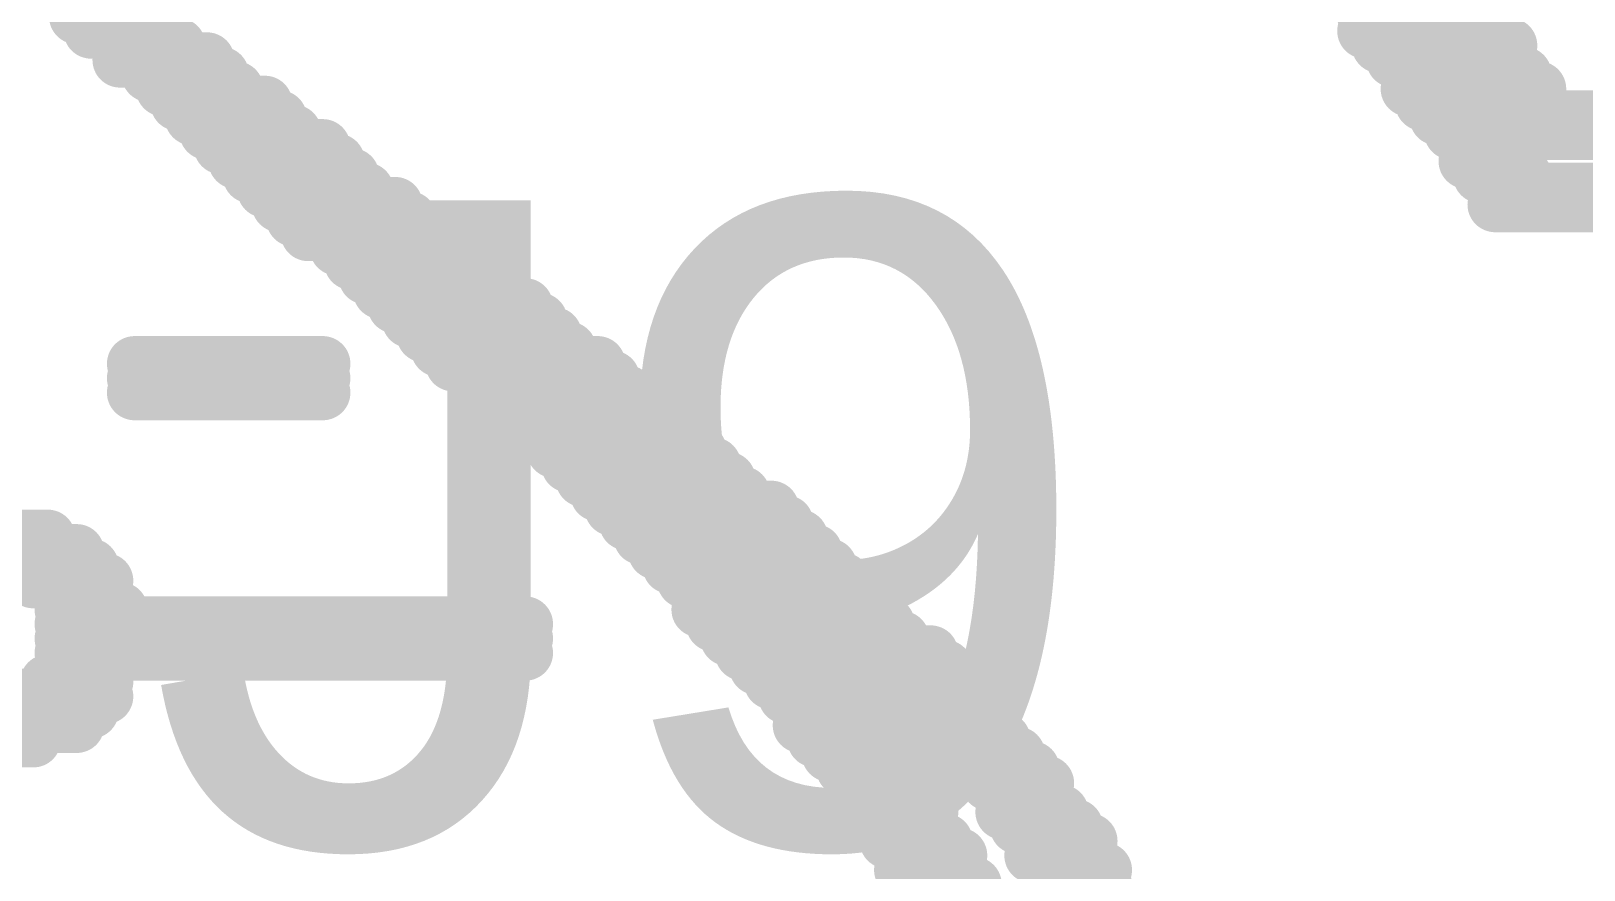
# Model space of a CAD drawing. Header units: inches. Extents: x -0.2 to 15.8, y 0 to 3.5.
# Drawn here: x 0.8012 to 0.8854, y 0.3092 to 0.3548 of the extents above; entities that cross this region are included whole.
import ezdxf

# ---------------------------------------------------------------- set-up
doc = ezdxf.new("R2010")
doc.units = ezdxf.units.IN
doc.header["$MEASUREMENT"] = 0
doc.layers.add('Bottom Overlay', color=54, linetype='Continuous')
doc.layers.add('Top Overlay', color=2, linetype='Continuous')
doc.styles.add('Arial', font='', dxfattribs={"height": 0.2})
doc.styles.get('Arial').set_extended_font_data('Arial')

msp = doc.modelspace()

# ---------------------------------------------------------------- linework, layer by layer
at = {"layer": 'Bottom Overlay'}
for points in [[(0.803692, 0.355551, 0.003, 0.003, 0), (0.807617, 0.355551, 0.003, 0.003, 0)], [(0.873561, 0.355551, 0.003, 0.003, 0), (0.875916, 0.355551, 0.003, 0.003, 0)], [(0.877486, 0.355551, 0.003, 0.003, 0), (0.879841, 0.355551, 0.003, 0.003, 0)], [(0.804477, 0.354766, 0.003, 0.003, 0), (0.808402, 0.354766, 0.003, 0.003, 0)], [(0.806047, 0.353981, 0.003, 0.003, 0), (0.809187, 0.353981, 0.003, 0.003, 0)], [(0.873561, 0.354766, 0.003, 0.003, 0), (0.875916, 0.354766, 0.003, 0.003, 0)], [(0.874346, 0.353981, 0.003, 0.003, 0), (0.876701, 0.353981, 0.003, 0.003, 0)], [(0.878271, 0.354766, 0.003, 0.003, 0), (0.880626, 0.354766, 0.003, 0.003, 0)], [(0.879056, 0.353981, 0.003, 0.003, 0), (0.881412, 0.353981, 0.003, 0.003, 0)], [(0.806047, 0.353196, 0.003, 0.003, 0), (0.810757, 0.353196, 0.003, 0.003, 0)], [(0.875131, 0.353196, 0.003, 0.003, 0), (0.877486, 0.353196, 0.003, 0.003, 0)], [(0.879056, 0.353196, 0.003, 0.003, 0), (0.881412, 0.353196, 0.003, 0.003, 0)], [(0.807617, 0.352411, 0.003, 0.003, 0), (0.811542, 0.352411, 0.003, 0.003, 0)], [(0.875916, 0.352411, 0.003, 0.003, 0), (0.878271, 0.352411, 0.003, 0.003, 0)], [(0.879841, 0.352411, 0.003, 0.003, 0), (0.882197, 0.352411, 0.003, 0.003, 0)], [(0.808402, 0.351626, 0.003, 0.003, 0), (0.812327, 0.351626, 0.003, 0.003, 0)], [(0.875916, 0.351626, 0.003, 0.003, 0), (0.878271, 0.351626, 0.003, 0.003, 0)], [(0.880626, 0.351626, 0.003, 0.003, 0), (0.882982, 0.351626, 0.003, 0.003, 0)], [(0.809187, 0.350841, 0.003, 0.003, 0), (0.813898, 0.350841, 0.003, 0.003, 0)], [(0.876701, 0.350841, 0.003, 0.003, 0), (0.879056, 0.350841, 0.003, 0.003, 0)], [(0.881412, 0.350841, 0.003, 0.003, 0), (0.882982, 0.350841, 0.003, 0.003, 0)], [(0.809972, 0.350056, 0.003, 0.003, 0), (0.814683, 0.350056, 0.003, 0.003, 0)], [(0.877486, 0.350056, 0.003, 0.003, 0), (0.879841, 0.350056, 0.003, 0.003, 0)], [(0.881412, 0.350056, 0.003, 0.003, 0), (0.896327, 0.350056, 0.003, 0.003, 0)], [(0.810757, 0.349271, 0.003, 0.003, 0), (0.815468, 0.349271, 0.003, 0.003, 0)], [(0.878271, 0.349271, 0.003, 0.003, 0), (0.879841, 0.349271, 0.003, 0.003, 0)], [(0.882197, 0.349271, 0.003, 0.003, 0), (0.894757, 0.349271, 0.003, 0.003, 0)], [(0.811542, 0.348486, 0.003, 0.003, 0), (0.817038, 0.348486, 0.003, 0.003, 0)], [(0.879056, 0.348486, 0.003, 0.003, 0), (0.880626, 0.348486, 0.003, 0.003, 0)], [(0.812327, 0.347701, 0.003, 0.003, 0), (0.817823, 0.347701, 0.003, 0.003, 0)], [(0.879056, 0.347701, 0.003, 0.003, 0), (0.881412, 0.347701, 0.003, 0.003, 0)], [(0.813113, 0.346916, 0.003, 0.003, 0), (0.818608, 0.346916, 0.003, 0.003, 0)], [(0.879841, 0.346916, 0.003, 0.003, 0), (0.882197, 0.346916, 0.003, 0.003, 0)], [(0.813898, 0.346131, 0.003, 0.003, 0), (0.819393, 0.346131, 0.003, 0.003, 0)], [(0.880626, 0.346131, 0.003, 0.003, 0), (0.893972, 0.346131, 0.003, 0.003, 0)], [(0.814683, 0.345346, 0.003, 0.003, 0), (0.820963, 0.345346, 0.003, 0.003, 0)], [(0.880626, 0.345346, 0.003, 0.003, 0), (0.894757, 0.345346, 0.003, 0.003, 0)], [(0.815468, 0.344561, 0.003, 0.003, 0), (0.821748, 0.344561, 0.003, 0.003, 0)], [(0.816253, 0.343776, 0.003, 0.003, 0), (0.822533, 0.343776, 0.003, 0.003, 0)], [(0.817823, 0.34299, 0.003, 0.003, 0), (0.824103, 0.34299, 0.003, 0.003, 0)], [(0.818608, 0.342205, 0.003, 0.003, 0), (0.824888, 0.342205, 0.003, 0.003, 0)], [(0.819393, 0.34142, 0.003, 0.003, 0), (0.825673, 0.34142, 0.003, 0.003, 0)], [(0.820178, 0.340635, 0.003, 0.003, 0), (0.826458, 0.340635, 0.003, 0.003, 0)], [(0.820963, 0.33985, 0.003, 0.003, 0), (0.828028, 0.33985, 0.003, 0.003, 0)], [(0.821748, 0.339065, 0.003, 0.003, 0), (0.828813, 0.339065, 0.003, 0.003, 0)], [(0.822533, 0.33828, 0.003, 0.003, 0), (0.829599, 0.33828, 0.003, 0.003, 0)], [(0.823318, 0.337495, 0.003, 0.003, 0), (0.828028, 0.337495, 0.003, 0.003, 0)], [(0.828813, 0.337495, 0.003, 0.003, 0), (0.830384, 0.337495, 0.003, 0.003, 0)], [(0.806832, 0.33671, 0.003, 0.003, 0), (0.817038, 0.33671, 0.003, 0.003, 0)], [(0.824103, 0.33671, 0.003, 0.003, 0), (0.828028, 0.33671, 0.003, 0.003, 0)], [(0.829599, 0.33671, 0.003, 0.003, 0), (0.831954, 0.33671, 0.003, 0.003, 0)], [(0.806832, 0.335925, 0.003, 0.003, 0), (0.817038, 0.335925, 0.003, 0.003, 0)], [(0.825673, 0.335925, 0.003, 0.003, 0), (0.828813, 0.335925, 0.003, 0.003, 0)], [(0.830384, 0.335925, 0.003, 0.003, 0), (0.832739, 0.335925, 0.003, 0.003, 0)], [(0.806832, 0.33514, 0.003, 0.003, 0), (0.817038, 0.33514, 0.003, 0.003, 0)], [(0.825673, 0.33514, 0.003, 0.003, 0), (0.829599, 0.33514, 0.003, 0.003, 0)], [(0.831168, 0.33514, 0.003, 0.003, 0), (0.833524, 0.33514, 0.003, 0.003, 0)], [(0.827243, 0.334355, 0.003, 0.003, 0), (0.830384, 0.334355, 0.003, 0.003, 0)], [(0.831954, 0.334355, 0.003, 0.003, 0), (0.834309, 0.334355, 0.003, 0.003, 0)], [(0.828028, 0.33357, 0.003, 0.003, 0), (0.831168, 0.33357, 0.003, 0.003, 0)], [(0.832739, 0.33357, 0.003, 0.003, 0), (0.835879, 0.33357, 0.003, 0.003, 0)], [(0.828813, 0.332785, 0.003, 0.003, 0), (0.831954, 0.332785, 0.003, 0.003, 0)], [(0.834309, 0.332785, 0.003, 0.003, 0), (0.836664, 0.332785, 0.003, 0.003, 0)], [(0.829599, 0.332, 0.003, 0.003, 0), (0.833524, 0.332, 0.003, 0.003, 0)], [(0.830384, 0.331215, 0.003, 0.003, 0), (0.833524, 0.331215, 0.003, 0.003, 0)], [(0.834309, 0.332, 0.003, 0.003, 0), (0.837449, 0.332, 0.003, 0.003, 0)], [(0.835879, 0.331215, 0.003, 0.003, 0), (0.838234, 0.331215, 0.003, 0.003, 0)], [(0.831168, 0.33043, 0.003, 0.003, 0), (0.835094, 0.33043, 0.003, 0.003, 0)], [(0.836664, 0.33043, 0.003, 0.003, 0), (0.839019, 0.33043, 0.003, 0.003, 0)], [(0.831954, 0.329645, 0.003, 0.003, 0), (0.835094, 0.329645, 0.003, 0.003, 0)], [(0.837449, 0.329645, 0.003, 0.003, 0), (0.839804, 0.329645, 0.003, 0.003, 0)], [(0.832739, 0.32886, 0.003, 0.003, 0), (0.835879, 0.32886, 0.003, 0.003, 0)], [(0.838234, 0.32886, 0.003, 0.003, 0), (0.841374, 0.32886, 0.003, 0.003, 0)], [(0.833524, 0.328075, 0.003, 0.003, 0), (0.836664, 0.328075, 0.003, 0.003, 0)], [(0.839019, 0.328075, 0.003, 0.003, 0), (0.842159, 0.328075, 0.003, 0.003, 0)], [(0.797412, 0.32729, 0.003, 0.003, 0), (0.802122, 0.32729, 0.003, 0.003, 0)], [(0.834309, 0.32729, 0.003, 0.003, 0), (0.837449, 0.32729, 0.003, 0.003, 0)], [(0.839804, 0.32729, 0.003, 0.003, 0), (0.842944, 0.32729, 0.003, 0.003, 0)], [(0.795841, 0.326505, 0.003, 0.003, 0), (0.803692, 0.326505, 0.003, 0.003, 0)], [(0.835094, 0.326505, 0.003, 0.003, 0), (0.838234, 0.326505, 0.003, 0.003, 0)], [(0.840589, 0.326505, 0.003, 0.003, 0), (0.843729, 0.326505, 0.003, 0.003, 0)], [(0.795056, 0.325719, 0.003, 0.003, 0), (0.804477, 0.325719, 0.003, 0.003, 0)], [(0.835879, 0.325719, 0.003, 0.003, 0), (0.839019, 0.325719, 0.003, 0.003, 0)], [(0.841374, 0.325719, 0.003, 0.003, 0), (0.844514, 0.325719, 0.003, 0.003, 0)], [(0.801337, 0.324935, 0.003, 0.003, 0), (0.805262, 0.324935, 0.003, 0.003, 0)], [(0.836664, 0.324935, 0.003, 0.003, 0), (0.839804, 0.324935, 0.003, 0.003, 0)], [(0.842159, 0.324935, 0.003, 0.003, 0), (0.845299, 0.324935, 0.003, 0.003, 0)], [(0.802907, 0.324149, 0.003, 0.003, 0), (0.805262, 0.324149, 0.003, 0.003, 0)], [(0.837449, 0.324149, 0.003, 0.003, 0), (0.840589, 0.324149, 0.003, 0.003, 0)], [(0.843729, 0.324149, 0.003, 0.003, 0), (0.846084, 0.324149, 0.003, 0.003, 0)], [(0.802907, 0.323364, 0.003, 0.003, 0), (0.806047, 0.323364, 0.003, 0.003, 0)], [(0.837449, 0.323364, 0.003, 0.003, 0), (0.841374, 0.323364, 0.003, 0.003, 0)], [(0.844514, 0.323364, 0.003, 0.003, 0), (0.84687, 0.323364, 0.003, 0.003, 0)], [(0.802907, 0.322579, 0.003, 0.003, 0), (0.828028, 0.322579, 0.003, 0.003, 0)], [(0.838234, 0.322579, 0.003, 0.003, 0), (0.842159, 0.322579, 0.003, 0.003, 0)], [(0.845299, 0.322579, 0.003, 0.003, 0), (0.847654, 0.322579, 0.003, 0.003, 0)], [(0.802907, 0.321794, 0.003, 0.003, 0), (0.828028, 0.321794, 0.003, 0.003, 0)], [(0.839019, 0.321794, 0.003, 0.003, 0), (0.842944, 0.321794, 0.003, 0.003, 0)], [(0.846084, 0.321794, 0.003, 0.003, 0), (0.84844, 0.321794, 0.003, 0.003, 0)], [(0.802907, 0.321009, 0.003, 0.003, 0), (0.828028, 0.321009, 0.003, 0.003, 0)], [(0.839804, 0.321009, 0.003, 0.003, 0), (0.843729, 0.321009, 0.003, 0.003, 0)], [(0.84687, 0.321009, 0.003, 0.003, 0), (0.85001, 0.321009, 0.003, 0.003, 0)], [(0.802122, 0.319439, 0.003, 0.003, 0), (0.805262, 0.319439, 0.003, 0.003, 0)], [(0.802907, 0.320224, 0.003, 0.003, 0), (0.805262, 0.320224, 0.003, 0.003, 0)], [(0.840589, 0.320224, 0.003, 0.003, 0), (0.843729, 0.320224, 0.003, 0.003, 0)], [(0.841374, 0.319439, 0.003, 0.003, 0), (0.844514, 0.319439, 0.003, 0.003, 0)], [(0.84687, 0.320224, 0.003, 0.003, 0), (0.850795, 0.320224, 0.003, 0.003, 0)], [(0.847654, 0.319439, 0.003, 0.003, 0), (0.85158, 0.319439, 0.003, 0.003, 0)], [(0.795056, 0.318654, 0.003, 0.003, 0), (0.805262, 0.318654, 0.003, 0.003, 0)], [(0.842159, 0.318654, 0.003, 0.003, 0), (0.845299, 0.318654, 0.003, 0.003, 0)], [(0.84844, 0.318654, 0.003, 0.003, 0), (0.85158, 0.318654, 0.003, 0.003, 0)], [(0.795841, 0.317869, 0.003, 0.003, 0), (0.804477, 0.317869, 0.003, 0.003, 0)], [(0.842944, 0.317869, 0.003, 0.003, 0), (0.846084, 0.317869, 0.003, 0.003, 0)], [(0.849225, 0.317869, 0.003, 0.003, 0), (0.852365, 0.317869, 0.003, 0.003, 0)], [(0.796627, 0.317084, 0.003, 0.003, 0), (0.803692, 0.317084, 0.003, 0.003, 0)], [(0.842944, 0.317084, 0.003, 0.003, 0), (0.84687, 0.317084, 0.003, 0.003, 0)], [(0.85001, 0.317084, 0.003, 0.003, 0), (0.85315, 0.317084, 0.003, 0.003, 0)], [(0.798197, 0.316299, 0.003, 0.003, 0), (0.801337, 0.316299, 0.003, 0.003, 0)], [(0.843729, 0.316299, 0.003, 0.003, 0), (0.84687, 0.316299, 0.003, 0.003, 0)], [(0.850795, 0.316299, 0.003, 0.003, 0), (0.853935, 0.316299, 0.003, 0.003, 0)], [(0.844514, 0.315514, 0.003, 0.003, 0), (0.847654, 0.315514, 0.003, 0.003, 0)], [(0.85158, 0.315514, 0.003, 0.003, 0), (0.85472, 0.315514, 0.003, 0.003, 0)], [(0.845299, 0.314729, 0.003, 0.003, 0), (0.84844, 0.314729, 0.003, 0.003, 0)], [(0.852365, 0.314729, 0.003, 0.003, 0), (0.855505, 0.314729, 0.003, 0.003, 0)], [(0.846084, 0.313944, 0.003, 0.003, 0), (0.84844, 0.313944, 0.003, 0.003, 0)], [(0.85315, 0.313944, 0.003, 0.003, 0), (0.85629, 0.313944, 0.003, 0.003, 0)], [(0.846084, 0.313159, 0.003, 0.003, 0), (0.849225, 0.313159, 0.003, 0.003, 0)], [(0.853935, 0.313159, 0.003, 0.003, 0), (0.85629, 0.313159, 0.003, 0.003, 0)], [(0.84687, 0.312374, 0.003, 0.003, 0), (0.85001, 0.312374, 0.003, 0.003, 0)], [(0.853935, 0.312374, 0.003, 0.003, 0), (0.857075, 0.312374, 0.003, 0.003, 0)], [(0.847654, 0.311589, 0.003, 0.003, 0), (0.85001, 0.311589, 0.003, 0.003, 0)], [(0.85472, 0.311589, 0.003, 0.003, 0), (0.85786, 0.311589, 0.003, 0.003, 0)], [(0.847654, 0.310804, 0.003, 0.003, 0), (0.850795, 0.310804, 0.003, 0.003, 0)], [(0.855505, 0.310804, 0.003, 0.003, 0), (0.858645, 0.310804, 0.003, 0.003, 0)], [(0.84844, 0.310019, 0.003, 0.003, 0), (0.85158, 0.310019, 0.003, 0.003, 0)], [(0.855505, 0.310019, 0.003, 0.003, 0), (0.858645, 0.310019, 0.003, 0.003, 0)], [(0.84844, 0.309234, 0.003, 0.003, 0), (0.85158, 0.309234, 0.003, 0.003, 0)], [(0.85629, 0.309234, 0.003, 0.003, 0), (0.85943, 0.309234, 0.003, 0.003, 0)], [(0.849225, 0.308449, 0.003, 0.003, 0), (0.852365, 0.308449, 0.003, 0.003, 0)], [(0.857075, 0.308449, 0.003, 0.003, 0), (0.85943, 0.308449, 0.003, 0.003, 0)]]:
    msp.add_lwpolyline(points, format="xyseb", dxfattribs=at)
for points in [[(0.802942, 0.355551, 0.0015, 0.0015, 1), (0.804442, 0.355551, 0.0015, 0.0015, 1)], [(0.806867, 0.355551, 0.0015, 0.0015, 1), (0.808367, 0.355551, 0.0015, 0.0015, 1)], [(0.872811, 0.355551, 0.0015, 0.0015, 1), (0.874311, 0.355551, 0.0015, 0.0015, 1)], [(0.875166, 0.355551, 0.0015, 0.0015, 1), (0.876666, 0.355551, 0.0015, 0.0015, 1)], [(0.876736, 0.355551, 0.0015, 0.0015, 1), (0.878236, 0.355551, 0.0015, 0.0015, 1)], [(0.879091, 0.355551, 0.0015, 0.0015, 1), (0.880591, 0.355551, 0.0015, 0.0015, 1)], [(0.803727, 0.354766, 0.0015, 0.0015, 1), (0.805227, 0.354766, 0.0015, 0.0015, 1)], [(0.805297, 0.353981, 0.0015, 0.0015, 1), (0.806797, 0.353981, 0.0015, 0.0015, 1)], [(0.807652, 0.354766, 0.0015, 0.0015, 1), (0.809152, 0.354766, 0.0015, 0.0015, 1)], [(0.808437, 0.353981, 0.0015, 0.0015, 1), (0.809937, 0.353981, 0.0015, 0.0015, 1)], [(0.872811, 0.354766, 0.0015, 0.0015, 1), (0.874311, 0.354766, 0.0015, 0.0015, 1)], [(0.873596, 0.353981, 0.0015, 0.0015, 1), (0.875096, 0.353981, 0.0015, 0.0015, 1)], [(0.875166, 0.354766, 0.0015, 0.0015, 1), (0.876666, 0.354766, 0.0015, 0.0015, 1)], [(0.875951, 0.353981, 0.0015, 0.0015, 1), (0.877451, 0.353981, 0.0015, 0.0015, 1)], [(0.877521, 0.354766, 0.0015, 0.0015, 1), (0.879021, 0.354766, 0.0015, 0.0015, 1)], [(0.878306, 0.353981, 0.0015, 0.0015, 1), (0.879806, 0.353981, 0.0015, 0.0015, 1)], [(0.879876, 0.354766, 0.0015, 0.0015, 1), (0.881377, 0.354766, 0.0015, 0.0015, 1)], [(0.880661, 0.353981, 0.0015, 0.0015, 1), (0.882162, 0.353981, 0.0015, 0.0015, 1)], [(0.805297, 0.353196, 0.0015, 0.0015, 1), (0.806797, 0.353196, 0.0015, 0.0015, 1)], [(0.810007, 0.353196, 0.0015, 0.0015, 1), (0.811507, 0.353196, 0.0015, 0.0015, 1)], [(0.874381, 0.353196, 0.0015, 0.0015, 1), (0.875881, 0.353196, 0.0015, 0.0015, 1)], [(0.876736, 0.353196, 0.0015, 0.0015, 1), (0.878236, 0.353196, 0.0015, 0.0015, 1)], [(0.878306, 0.353196, 0.0015, 0.0015, 1), (0.879806, 0.353196, 0.0015, 0.0015, 1)], [(0.880661, 0.353196, 0.0015, 0.0015, 1), (0.882162, 0.353196, 0.0015, 0.0015, 1)], [(0.806867, 0.352411, 0.0015, 0.0015, 1), (0.808367, 0.352411, 0.0015, 0.0015, 1)], [(0.810792, 0.352411, 0.0015, 0.0015, 1), (0.812292, 0.352411, 0.0015, 0.0015, 1)], [(0.875166, 0.352411, 0.0015, 0.0015, 1), (0.876666, 0.352411, 0.0015, 0.0015, 1)], [(0.877521, 0.352411, 0.0015, 0.0015, 1), (0.879021, 0.352411, 0.0015, 0.0015, 1)], [(0.879091, 0.352411, 0.0015, 0.0015, 1), (0.880591, 0.352411, 0.0015, 0.0015, 1)], [(0.881447, 0.352411, 0.0015, 0.0015, 1), (0.882946, 0.352411, 0.0015, 0.0015, 1)], [(0.807652, 0.351626, 0.0015, 0.0015, 1), (0.809152, 0.351626, 0.0015, 0.0015, 1)], [(0.811577, 0.351626, 0.0015, 0.0015, 1), (0.813078, 0.351626, 0.0015, 0.0015, 1)], [(0.875166, 0.351626, 0.0015, 0.0015, 1), (0.876666, 0.351626, 0.0015, 0.0015, 1)], [(0.877521, 0.351626, 0.0015, 0.0015, 1), (0.879021, 0.351626, 0.0015, 0.0015, 1)], [(0.879876, 0.351626, 0.0015, 0.0015, 1), (0.881377, 0.351626, 0.0015, 0.0015, 1)], [(0.882232, 0.351626, 0.0015, 0.0015, 1), (0.883732, 0.351626, 0.0015, 0.0015, 1)], [(0.808437, 0.350841, 0.0015, 0.0015, 1), (0.809937, 0.350841, 0.0015, 0.0015, 1)], [(0.813148, 0.350841, 0.0015, 0.0015, 1), (0.814647, 0.350841, 0.0015, 0.0015, 1)], [(0.875951, 0.350841, 0.0015, 0.0015, 1), (0.877451, 0.350841, 0.0015, 0.0015, 1)], [(0.878306, 0.350841, 0.0015, 0.0015, 1), (0.879806, 0.350841, 0.0015, 0.0015, 1)], [(0.880661, 0.350841, 0.0015, 0.0015, 1), (0.882162, 0.350841, 0.0015, 0.0015, 1)], [(0.882232, 0.350841, 0.0015, 0.0015, 1), (0.883732, 0.350841, 0.0015, 0.0015, 1)], [(0.809222, 0.350056, 0.0015, 0.0015, 1), (0.810722, 0.350056, 0.0015, 0.0015, 1)], [(0.813933, 0.350056, 0.0015, 0.0015, 1), (0.815433, 0.350056, 0.0015, 0.0015, 1)], [(0.876736, 0.350056, 0.0015, 0.0015, 1), (0.878236, 0.350056, 0.0015, 0.0015, 1)], [(0.879091, 0.350056, 0.0015, 0.0015, 1), (0.880591, 0.350056, 0.0015, 0.0015, 1)], [(0.880661, 0.350056, 0.0015, 0.0015, 1), (0.882162, 0.350056, 0.0015, 0.0015, 1)], [(0.810007, 0.349271, 0.0015, 0.0015, 1), (0.811507, 0.349271, 0.0015, 0.0015, 1)], [(0.814718, 0.349271, 0.0015, 0.0015, 1), (0.816218, 0.349271, 0.0015, 0.0015, 1)], [(0.877521, 0.349271, 0.0015, 0.0015, 1), (0.879021, 0.349271, 0.0015, 0.0015, 1)], [(0.879091, 0.349271, 0.0015, 0.0015, 1), (0.880591, 0.349271, 0.0015, 0.0015, 1)], [(0.881447, 0.349271, 0.0015, 0.0015, 1), (0.882946, 0.349271, 0.0015, 0.0015, 1)], [(0.810792, 0.348486, 0.0015, 0.0015, 1), (0.812292, 0.348486, 0.0015, 0.0015, 1)], [(0.816288, 0.348486, 0.0015, 0.0015, 1), (0.817788, 0.348486, 0.0015, 0.0015, 1)], [(0.878306, 0.348486, 0.0015, 0.0015, 1), (0.879806, 0.348486, 0.0015, 0.0015, 1)], [(0.879876, 0.348486, 0.0015, 0.0015, 1), (0.881377, 0.348486, 0.0015, 0.0015, 1)], [(0.811577, 0.347701, 0.0015, 0.0015, 1), (0.813078, 0.347701, 0.0015, 0.0015, 1)], [(0.817073, 0.347701, 0.0015, 0.0015, 1), (0.818573, 0.347701, 0.0015, 0.0015, 1)], [(0.878306, 0.347701, 0.0015, 0.0015, 1), (0.879806, 0.347701, 0.0015, 0.0015, 1)], [(0.880661, 0.347701, 0.0015, 0.0015, 1), (0.882162, 0.347701, 0.0015, 0.0015, 1)], [(0.812362, 0.346916, 0.0015, 0.0015, 1), (0.813863, 0.346916, 0.0015, 0.0015, 1)], [(0.817858, 0.346916, 0.0015, 0.0015, 1), (0.819358, 0.346916, 0.0015, 0.0015, 1)], [(0.879091, 0.346916, 0.0015, 0.0015, 1), (0.880591, 0.346916, 0.0015, 0.0015, 1)], [(0.881447, 0.346916, 0.0015, 0.0015, 1), (0.882946, 0.346916, 0.0015, 0.0015, 1)], [(0.813148, 0.346131, 0.0015, 0.0015, 1), (0.814647, 0.346131, 0.0015, 0.0015, 1)], [(0.818643, 0.346131, 0.0015, 0.0015, 1), (0.820143, 0.346131, 0.0015, 0.0015, 1)], [(0.879876, 0.346131, 0.0015, 0.0015, 1), (0.881377, 0.346131, 0.0015, 0.0015, 1)], [(0.813933, 0.345346, 0.0015, 0.0015, 1), (0.815433, 0.345346, 0.0015, 0.0015, 1)], [(0.820213, 0.345346, 0.0015, 0.0015, 1), (0.821713, 0.345346, 0.0015, 0.0015, 1)], [(0.879876, 0.345346, 0.0015, 0.0015, 1), (0.881377, 0.345346, 0.0015, 0.0015, 1)], [(0.814718, 0.344561, 0.0015, 0.0015, 1), (0.816218, 0.344561, 0.0015, 0.0015, 1)], [(0.820998, 0.344561, 0.0015, 0.0015, 1), (0.822498, 0.344561, 0.0015, 0.0015, 1)], [(0.815503, 0.343776, 0.0015, 0.0015, 1), (0.817003, 0.343776, 0.0015, 0.0015, 1)], [(0.817073, 0.34299, 0.0015, 0.0015, 1), (0.818573, 0.34299, 0.0015, 0.0015, 1)], [(0.821783, 0.343776, 0.0015, 0.0015, 1), (0.823283, 0.343776, 0.0015, 0.0015, 1)], [(0.823353, 0.34299, 0.0015, 0.0015, 1), (0.824853, 0.34299, 0.0015, 0.0015, 1)], [(0.817858, 0.342205, 0.0015, 0.0015, 1), (0.819358, 0.342205, 0.0015, 0.0015, 1)], [(0.824138, 0.342205, 0.0015, 0.0015, 1), (0.825638, 0.342205, 0.0015, 0.0015, 1)], [(0.818643, 0.34142, 0.0015, 0.0015, 1), (0.820143, 0.34142, 0.0015, 0.0015, 1)], [(0.824923, 0.34142, 0.0015, 0.0015, 1), (0.826423, 0.34142, 0.0015, 0.0015, 1)], [(0.819428, 0.340635, 0.0015, 0.0015, 1), (0.820928, 0.340635, 0.0015, 0.0015, 1)], [(0.825708, 0.340635, 0.0015, 0.0015, 1), (0.827208, 0.340635, 0.0015, 0.0015, 1)], [(0.820213, 0.33985, 0.0015, 0.0015, 1), (0.821713, 0.33985, 0.0015, 0.0015, 1)], [(0.827278, 0.33985, 0.0015, 0.0015, 1), (0.828778, 0.33985, 0.0015, 0.0015, 1)], [(0.820998, 0.339065, 0.0015, 0.0015, 1), (0.822498, 0.339065, 0.0015, 0.0015, 1)], [(0.828063, 0.339065, 0.0015, 0.0015, 1), (0.829563, 0.339065, 0.0015, 0.0015, 1)], [(0.821783, 0.33828, 0.0015, 0.0015, 1), (0.823283, 0.33828, 0.0015, 0.0015, 1)], [(0.828848, 0.33828, 0.0015, 0.0015, 1), (0.830349, 0.33828, 0.0015, 0.0015, 1)], [(0.822568, 0.337495, 0.0015, 0.0015, 1), (0.824068, 0.337495, 0.0015, 0.0015, 1)], [(0.827278, 0.337495, 0.0015, 0.0015, 1), (0.828778, 0.337495, 0.0015, 0.0015, 1)], [(0.828063, 0.337495, 0.0015, 0.0015, 1), (0.829563, 0.337495, 0.0015, 0.0015, 1)], [(0.829634, 0.337495, 0.0015, 0.0015, 1), (0.831133, 0.337495, 0.0015, 0.0015, 1)], [(0.806082, 0.33671, 0.0015, 0.0015, 1), (0.807582, 0.33671, 0.0015, 0.0015, 1)], [(0.816288, 0.33671, 0.0015, 0.0015, 1), (0.817788, 0.33671, 0.0015, 0.0015, 1)], [(0.823353, 0.33671, 0.0015, 0.0015, 1), (0.824853, 0.33671, 0.0015, 0.0015, 1)], [(0.827278, 0.33671, 0.0015, 0.0015, 1), (0.828778, 0.33671, 0.0015, 0.0015, 1)], [(0.828848, 0.33671, 0.0015, 0.0015, 1), (0.830349, 0.33671, 0.0015, 0.0015, 1)], [(0.831204, 0.33671, 0.0015, 0.0015, 1), (0.832704, 0.33671, 0.0015, 0.0015, 1)], [(0.806082, 0.335925, 0.0015, 0.0015, 1), (0.807582, 0.335925, 0.0015, 0.0015, 1)], [(0.816288, 0.335925, 0.0015, 0.0015, 1), (0.817788, 0.335925, 0.0015, 0.0015, 1)], [(0.824923, 0.335925, 0.0015, 0.0015, 1), (0.826423, 0.335925, 0.0015, 0.0015, 1)], [(0.828063, 0.335925, 0.0015, 0.0015, 1), (0.829563, 0.335925, 0.0015, 0.0015, 1)], [(0.829634, 0.335925, 0.0015, 0.0015, 1), (0.831133, 0.335925, 0.0015, 0.0015, 1)], [(0.831989, 0.335925, 0.0015, 0.0015, 1), (0.833489, 0.335925, 0.0015, 0.0015, 1)], [(0.806082, 0.33514, 0.0015, 0.0015, 1), (0.807582, 0.33514, 0.0015, 0.0015, 1)], [(0.816288, 0.33514, 0.0015, 0.0015, 1), (0.817788, 0.33514, 0.0015, 0.0015, 1)], [(0.824923, 0.33514, 0.0015, 0.0015, 1), (0.826423, 0.33514, 0.0015, 0.0015, 1)], [(0.828848, 0.33514, 0.0015, 0.0015, 1), (0.830349, 0.33514, 0.0015, 0.0015, 1)], [(0.830418, 0.33514, 0.0015, 0.0015, 1), (0.831919, 0.33514, 0.0015, 0.0015, 1)], [(0.832774, 0.33514, 0.0015, 0.0015, 1), (0.834274, 0.33514, 0.0015, 0.0015, 1)], [(0.826493, 0.334355, 0.0015, 0.0015, 1), (0.827993, 0.334355, 0.0015, 0.0015, 1)], [(0.829634, 0.334355, 0.0015, 0.0015, 1), (0.831133, 0.334355, 0.0015, 0.0015, 1)], [(0.831204, 0.334355, 0.0015, 0.0015, 1), (0.832704, 0.334355, 0.0015, 0.0015, 1)], [(0.833559, 0.334355, 0.0015, 0.0015, 1), (0.835059, 0.334355, 0.0015, 0.0015, 1)], [(0.827278, 0.33357, 0.0015, 0.0015, 1), (0.828778, 0.33357, 0.0015, 0.0015, 1)], [(0.830418, 0.33357, 0.0015, 0.0015, 1), (0.831919, 0.33357, 0.0015, 0.0015, 1)], [(0.831989, 0.33357, 0.0015, 0.0015, 1), (0.833489, 0.33357, 0.0015, 0.0015, 1)], [(0.835129, 0.33357, 0.0015, 0.0015, 1), (0.836629, 0.33357, 0.0015, 0.0015, 1)], [(0.828063, 0.332785, 0.0015, 0.0015, 1), (0.829563, 0.332785, 0.0015, 0.0015, 1)], [(0.831204, 0.332785, 0.0015, 0.0015, 1), (0.832704, 0.332785, 0.0015, 0.0015, 1)], [(0.833559, 0.332785, 0.0015, 0.0015, 1), (0.835059, 0.332785, 0.0015, 0.0015, 1)], [(0.835914, 0.332785, 0.0015, 0.0015, 1), (0.837414, 0.332785, 0.0015, 0.0015, 1)], [(0.828848, 0.332, 0.0015, 0.0015, 1), (0.830349, 0.332, 0.0015, 0.0015, 1)], [(0.829634, 0.331215, 0.0015, 0.0015, 1), (0.831133, 0.331215, 0.0015, 0.0015, 1)], [(0.832774, 0.332, 0.0015, 0.0015, 1), (0.834274, 0.332, 0.0015, 0.0015, 1)], [(0.832774, 0.331215, 0.0015, 0.0015, 1), (0.834274, 0.331215, 0.0015, 0.0015, 1)], [(0.833559, 0.332, 0.0015, 0.0015, 1), (0.835059, 0.332, 0.0015, 0.0015, 1)], [(0.835129, 0.331215, 0.0015, 0.0015, 1), (0.836629, 0.331215, 0.0015, 0.0015, 1)], [(0.836699, 0.332, 0.0015, 0.0015, 1), (0.838199, 0.332, 0.0015, 0.0015, 1)], [(0.837484, 0.331215, 0.0015, 0.0015, 1), (0.838984, 0.331215, 0.0015, 0.0015, 1)], [(0.830418, 0.33043, 0.0015, 0.0015, 1), (0.831919, 0.33043, 0.0015, 0.0015, 1)], [(0.834344, 0.33043, 0.0015, 0.0015, 1), (0.835844, 0.33043, 0.0015, 0.0015, 1)], [(0.835914, 0.33043, 0.0015, 0.0015, 1), (0.837414, 0.33043, 0.0015, 0.0015, 1)], [(0.838269, 0.33043, 0.0015, 0.0015, 1), (0.839769, 0.33043, 0.0015, 0.0015, 1)], [(0.831204, 0.329645, 0.0015, 0.0015, 1), (0.832704, 0.329645, 0.0015, 0.0015, 1)], [(0.834344, 0.329645, 0.0015, 0.0015, 1), (0.835844, 0.329645, 0.0015, 0.0015, 1)], [(0.836699, 0.329645, 0.0015, 0.0015, 1), (0.838199, 0.329645, 0.0015, 0.0015, 1)], [(0.839054, 0.329645, 0.0015, 0.0015, 1), (0.840554, 0.329645, 0.0015, 0.0015, 1)], [(0.831989, 0.32886, 0.0015, 0.0015, 1), (0.833489, 0.32886, 0.0015, 0.0015, 1)], [(0.835129, 0.32886, 0.0015, 0.0015, 1), (0.836629, 0.32886, 0.0015, 0.0015, 1)], [(0.837484, 0.32886, 0.0015, 0.0015, 1), (0.838984, 0.32886, 0.0015, 0.0015, 1)], [(0.840624, 0.32886, 0.0015, 0.0015, 1), (0.842124, 0.32886, 0.0015, 0.0015, 1)], [(0.832774, 0.328075, 0.0015, 0.0015, 1), (0.834274, 0.328075, 0.0015, 0.0015, 1)], [(0.835914, 0.328075, 0.0015, 0.0015, 1), (0.837414, 0.328075, 0.0015, 0.0015, 1)], [(0.838269, 0.328075, 0.0015, 0.0015, 1), (0.839769, 0.328075, 0.0015, 0.0015, 1)], [(0.841409, 0.328075, 0.0015, 0.0015, 1), (0.842909, 0.328075, 0.0015, 0.0015, 1)], [(0.801372, 0.32729, 0.0015, 0.0015, 1), (0.802872, 0.32729, 0.0015, 0.0015, 1)], [(0.833559, 0.32729, 0.0015, 0.0015, 1), (0.835059, 0.32729, 0.0015, 0.0015, 1)], [(0.836699, 0.32729, 0.0015, 0.0015, 1), (0.838199, 0.32729, 0.0015, 0.0015, 1)], [(0.839054, 0.32729, 0.0015, 0.0015, 1), (0.840554, 0.32729, 0.0015, 0.0015, 1)], [(0.842194, 0.32729, 0.0015, 0.0015, 1), (0.843694, 0.32729, 0.0015, 0.0015, 1)], [(0.802942, 0.326505, 0.0015, 0.0015, 1), (0.804442, 0.326505, 0.0015, 0.0015, 1)], [(0.834344, 0.326505, 0.0015, 0.0015, 1), (0.835844, 0.326505, 0.0015, 0.0015, 1)], [(0.837484, 0.326505, 0.0015, 0.0015, 1), (0.838984, 0.326505, 0.0015, 0.0015, 1)], [(0.839839, 0.326505, 0.0015, 0.0015, 1), (0.841339, 0.326505, 0.0015, 0.0015, 1)], [(0.842979, 0.326505, 0.0015, 0.0015, 1), (0.844479, 0.326505, 0.0015, 0.0015, 1)], [(0.803727, 0.325719, 0.0015, 0.0015, 1), (0.805227, 0.325719, 0.0015, 0.0015, 1)], [(0.835129, 0.325719, 0.0015, 0.0015, 1), (0.836629, 0.325719, 0.0015, 0.0015, 1)], [(0.838269, 0.325719, 0.0015, 0.0015, 1), (0.839769, 0.325719, 0.0015, 0.0015, 1)], [(0.840624, 0.325719, 0.0015, 0.0015, 1), (0.842124, 0.325719, 0.0015, 0.0015, 1)], [(0.843764, 0.325719, 0.0015, 0.0015, 1), (0.845264, 0.325719, 0.0015, 0.0015, 1)], [(0.800587, 0.324935, 0.0015, 0.0015, 1), (0.802087, 0.324935, 0.0015, 0.0015, 1)], [(0.804512, 0.324935, 0.0015, 0.0015, 1), (0.806012, 0.324935, 0.0015, 0.0015, 1)], [(0.835914, 0.324935, 0.0015, 0.0015, 1), (0.837414, 0.324935, 0.0015, 0.0015, 1)], [(0.839054, 0.324935, 0.0015, 0.0015, 1), (0.840554, 0.324935, 0.0015, 0.0015, 1)], [(0.841409, 0.324935, 0.0015, 0.0015, 1), (0.842909, 0.324935, 0.0015, 0.0015, 1)], [(0.844549, 0.324935, 0.0015, 0.0015, 1), (0.846049, 0.324935, 0.0015, 0.0015, 1)], [(0.802157, 0.324149, 0.0015, 0.0015, 1), (0.803657, 0.324149, 0.0015, 0.0015, 1)], [(0.804512, 0.324149, 0.0015, 0.0015, 1), (0.806012, 0.324149, 0.0015, 0.0015, 1)], [(0.836699, 0.324149, 0.0015, 0.0015, 1), (0.838199, 0.324149, 0.0015, 0.0015, 1)], [(0.839839, 0.324149, 0.0015, 0.0015, 1), (0.841339, 0.324149, 0.0015, 0.0015, 1)], [(0.842979, 0.324149, 0.0015, 0.0015, 1), (0.844479, 0.324149, 0.0015, 0.0015, 1)], [(0.845334, 0.324149, 0.0015, 0.0015, 1), (0.846834, 0.324149, 0.0015, 0.0015, 1)], [(0.802157, 0.323364, 0.0015, 0.0015, 1), (0.803657, 0.323364, 0.0015, 0.0015, 1)], [(0.805297, 0.323364, 0.0015, 0.0015, 1), (0.806797, 0.323364, 0.0015, 0.0015, 1)], [(0.836699, 0.323364, 0.0015, 0.0015, 1), (0.838199, 0.323364, 0.0015, 0.0015, 1)], [(0.840624, 0.323364, 0.0015, 0.0015, 1), (0.842124, 0.323364, 0.0015, 0.0015, 1)], [(0.843764, 0.323364, 0.0015, 0.0015, 1), (0.845264, 0.323364, 0.0015, 0.0015, 1)], [(0.84612, 0.323364, 0.0015, 0.0015, 1), (0.847619, 0.323364, 0.0015, 0.0015, 1)], [(0.802157, 0.322579, 0.0015, 0.0015, 1), (0.803657, 0.322579, 0.0015, 0.0015, 1)], [(0.827278, 0.322579, 0.0015, 0.0015, 1), (0.828778, 0.322579, 0.0015, 0.0015, 1)], [(0.837484, 0.322579, 0.0015, 0.0015, 1), (0.838984, 0.322579, 0.0015, 0.0015, 1)], [(0.841409, 0.322579, 0.0015, 0.0015, 1), (0.842909, 0.322579, 0.0015, 0.0015, 1)], [(0.844549, 0.322579, 0.0015, 0.0015, 1), (0.846049, 0.322579, 0.0015, 0.0015, 1)], [(0.846904, 0.322579, 0.0015, 0.0015, 1), (0.848405, 0.322579, 0.0015, 0.0015, 1)], [(0.802157, 0.321794, 0.0015, 0.0015, 1), (0.803657, 0.321794, 0.0015, 0.0015, 1)], [(0.827278, 0.321794, 0.0015, 0.0015, 1), (0.828778, 0.321794, 0.0015, 0.0015, 1)], [(0.838269, 0.321794, 0.0015, 0.0015, 1), (0.839769, 0.321794, 0.0015, 0.0015, 1)], [(0.842194, 0.321794, 0.0015, 0.0015, 1), (0.843694, 0.321794, 0.0015, 0.0015, 1)], [(0.845334, 0.321794, 0.0015, 0.0015, 1), (0.846834, 0.321794, 0.0015, 0.0015, 1)], [(0.84769, 0.321794, 0.0015, 0.0015, 1), (0.84919, 0.321794, 0.0015, 0.0015, 1)], [(0.802157, 0.321009, 0.0015, 0.0015, 1), (0.803657, 0.321009, 0.0015, 0.0015, 1)], [(0.827278, 0.321009, 0.0015, 0.0015, 1), (0.828778, 0.321009, 0.0015, 0.0015, 1)], [(0.839054, 0.321009, 0.0015, 0.0015, 1), (0.840554, 0.321009, 0.0015, 0.0015, 1)], [(0.842979, 0.321009, 0.0015, 0.0015, 1), (0.844479, 0.321009, 0.0015, 0.0015, 1)], [(0.84612, 0.321009, 0.0015, 0.0015, 1), (0.847619, 0.321009, 0.0015, 0.0015, 1)], [(0.84926, 0.321009, 0.0015, 0.0015, 1), (0.85076, 0.321009, 0.0015, 0.0015, 1)], [(0.801372, 0.319439, 0.0015, 0.0015, 1), (0.802872, 0.319439, 0.0015, 0.0015, 1)], [(0.802157, 0.320224, 0.0015, 0.0015, 1), (0.803657, 0.320224, 0.0015, 0.0015, 1)], [(0.804512, 0.320224, 0.0015, 0.0015, 1), (0.806012, 0.320224, 0.0015, 0.0015, 1)], [(0.804512, 0.319439, 0.0015, 0.0015, 1), (0.806012, 0.319439, 0.0015, 0.0015, 1)], [(0.839839, 0.320224, 0.0015, 0.0015, 1), (0.841339, 0.320224, 0.0015, 0.0015, 1)], [(0.840624, 0.319439, 0.0015, 0.0015, 1), (0.842124, 0.319439, 0.0015, 0.0015, 1)], [(0.842979, 0.320224, 0.0015, 0.0015, 1), (0.844479, 0.320224, 0.0015, 0.0015, 1)], [(0.843764, 0.319439, 0.0015, 0.0015, 1), (0.845264, 0.319439, 0.0015, 0.0015, 1)], [(0.84612, 0.320224, 0.0015, 0.0015, 1), (0.847619, 0.320224, 0.0015, 0.0015, 1)], [(0.846904, 0.319439, 0.0015, 0.0015, 1), (0.848405, 0.319439, 0.0015, 0.0015, 1)], [(0.850045, 0.320224, 0.0015, 0.0015, 1), (0.851545, 0.320224, 0.0015, 0.0015, 1)], [(0.85083, 0.319439, 0.0015, 0.0015, 1), (0.85233, 0.319439, 0.0015, 0.0015, 1)], [(0.804512, 0.318654, 0.0015, 0.0015, 1), (0.806012, 0.318654, 0.0015, 0.0015, 1)], [(0.841409, 0.318654, 0.0015, 0.0015, 1), (0.842909, 0.318654, 0.0015, 0.0015, 1)], [(0.844549, 0.318654, 0.0015, 0.0015, 1), (0.846049, 0.318654, 0.0015, 0.0015, 1)], [(0.84769, 0.318654, 0.0015, 0.0015, 1), (0.84919, 0.318654, 0.0015, 0.0015, 1)], [(0.85083, 0.318654, 0.0015, 0.0015, 1), (0.85233, 0.318654, 0.0015, 0.0015, 1)], [(0.803727, 0.317869, 0.0015, 0.0015, 1), (0.805227, 0.317869, 0.0015, 0.0015, 1)], [(0.842194, 0.317869, 0.0015, 0.0015, 1), (0.843694, 0.317869, 0.0015, 0.0015, 1)], [(0.845334, 0.317869, 0.0015, 0.0015, 1), (0.846834, 0.317869, 0.0015, 0.0015, 1)], [(0.848475, 0.317869, 0.0015, 0.0015, 1), (0.849975, 0.317869, 0.0015, 0.0015, 1)], [(0.851615, 0.317869, 0.0015, 0.0015, 1), (0.853115, 0.317869, 0.0015, 0.0015, 1)], [(0.802942, 0.317084, 0.0015, 0.0015, 1), (0.804442, 0.317084, 0.0015, 0.0015, 1)], [(0.842194, 0.317084, 0.0015, 0.0015, 1), (0.843694, 0.317084, 0.0015, 0.0015, 1)], [(0.84612, 0.317084, 0.0015, 0.0015, 1), (0.847619, 0.317084, 0.0015, 0.0015, 1)], [(0.84926, 0.317084, 0.0015, 0.0015, 1), (0.85076, 0.317084, 0.0015, 0.0015, 1)], [(0.8524, 0.317084, 0.0015, 0.0015, 1), (0.8539, 0.317084, 0.0015, 0.0015, 1)], [(0.800587, 0.316299, 0.0015, 0.0015, 1), (0.802087, 0.316299, 0.0015, 0.0015, 1)], [(0.842979, 0.316299, 0.0015, 0.0015, 1), (0.844479, 0.316299, 0.0015, 0.0015, 1)], [(0.84612, 0.316299, 0.0015, 0.0015, 1), (0.847619, 0.316299, 0.0015, 0.0015, 1)], [(0.850045, 0.316299, 0.0015, 0.0015, 1), (0.851545, 0.316299, 0.0015, 0.0015, 1)], [(0.853185, 0.316299, 0.0015, 0.0015, 1), (0.854685, 0.316299, 0.0015, 0.0015, 1)], [(0.843764, 0.315514, 0.0015, 0.0015, 1), (0.845264, 0.315514, 0.0015, 0.0015, 1)], [(0.846904, 0.315514, 0.0015, 0.0015, 1), (0.848405, 0.315514, 0.0015, 0.0015, 1)], [(0.85083, 0.315514, 0.0015, 0.0015, 1), (0.85233, 0.315514, 0.0015, 0.0015, 1)], [(0.85397, 0.315514, 0.0015, 0.0015, 1), (0.85547, 0.315514, 0.0015, 0.0015, 1)], [(0.844549, 0.314729, 0.0015, 0.0015, 1), (0.846049, 0.314729, 0.0015, 0.0015, 1)], [(0.84769, 0.314729, 0.0015, 0.0015, 1), (0.84919, 0.314729, 0.0015, 0.0015, 1)], [(0.851615, 0.314729, 0.0015, 0.0015, 1), (0.853115, 0.314729, 0.0015, 0.0015, 1)], [(0.854755, 0.314729, 0.0015, 0.0015, 1), (0.856255, 0.314729, 0.0015, 0.0015, 1)], [(0.845334, 0.313944, 0.0015, 0.0015, 1), (0.846834, 0.313944, 0.0015, 0.0015, 1)], [(0.84769, 0.313944, 0.0015, 0.0015, 1), (0.84919, 0.313944, 0.0015, 0.0015, 1)], [(0.8524, 0.313944, 0.0015, 0.0015, 1), (0.8539, 0.313944, 0.0015, 0.0015, 1)], [(0.85554, 0.313944, 0.0015, 0.0015, 1), (0.85704, 0.313944, 0.0015, 0.0015, 1)], [(0.845334, 0.313159, 0.0015, 0.0015, 1), (0.846834, 0.313159, 0.0015, 0.0015, 1)], [(0.848475, 0.313159, 0.0015, 0.0015, 1), (0.849975, 0.313159, 0.0015, 0.0015, 1)], [(0.853185, 0.313159, 0.0015, 0.0015, 1), (0.854685, 0.313159, 0.0015, 0.0015, 1)], [(0.85554, 0.313159, 0.0015, 0.0015, 1), (0.85704, 0.313159, 0.0015, 0.0015, 1)], [(0.84612, 0.312374, 0.0015, 0.0015, 1), (0.847619, 0.312374, 0.0015, 0.0015, 1)], [(0.84926, 0.312374, 0.0015, 0.0015, 1), (0.85076, 0.312374, 0.0015, 0.0015, 1)], [(0.853185, 0.312374, 0.0015, 0.0015, 1), (0.854685, 0.312374, 0.0015, 0.0015, 1)], [(0.856325, 0.312374, 0.0015, 0.0015, 1), (0.857825, 0.312374, 0.0015, 0.0015, 1)], [(0.846904, 0.311589, 0.0015, 0.0015, 1), (0.848405, 0.311589, 0.0015, 0.0015, 1)], [(0.84926, 0.311589, 0.0015, 0.0015, 1), (0.85076, 0.311589, 0.0015, 0.0015, 1)], [(0.85397, 0.311589, 0.0015, 0.0015, 1), (0.85547, 0.311589, 0.0015, 0.0015, 1)], [(0.85711, 0.311589, 0.0015, 0.0015, 1), (0.85861, 0.311589, 0.0015, 0.0015, 1)], [(0.846904, 0.310804, 0.0015, 0.0015, 1), (0.848405, 0.310804, 0.0015, 0.0015, 1)], [(0.850045, 0.310804, 0.0015, 0.0015, 1), (0.851545, 0.310804, 0.0015, 0.0015, 1)], [(0.854755, 0.310804, 0.0015, 0.0015, 1), (0.856255, 0.310804, 0.0015, 0.0015, 1)], [(0.857895, 0.310804, 0.0015, 0.0015, 1), (0.859395, 0.310804, 0.0015, 0.0015, 1)], [(0.84769, 0.310019, 0.0015, 0.0015, 1), (0.84919, 0.310019, 0.0015, 0.0015, 1)], [(0.85083, 0.310019, 0.0015, 0.0015, 1), (0.85233, 0.310019, 0.0015, 0.0015, 1)], [(0.854755, 0.310019, 0.0015, 0.0015, 1), (0.856255, 0.310019, 0.0015, 0.0015, 1)], [(0.857895, 0.310019, 0.0015, 0.0015, 1), (0.859395, 0.310019, 0.0015, 0.0015, 1)], [(0.84769, 0.309234, 0.0015, 0.0015, 1), (0.84919, 0.309234, 0.0015, 0.0015, 1)], [(0.85083, 0.309234, 0.0015, 0.0015, 1), (0.85233, 0.309234, 0.0015, 0.0015, 1)], [(0.85554, 0.309234, 0.0015, 0.0015, 1), (0.85704, 0.309234, 0.0015, 0.0015, 1)], [(0.85868, 0.309234, 0.0015, 0.0015, 1), (0.86018, 0.309234, 0.0015, 0.0015, 1)], [(0.848475, 0.308449, 0.0015, 0.0015, 1), (0.849975, 0.308449, 0.0015, 0.0015, 1)], [(0.851615, 0.308449, 0.0015, 0.0015, 1), (0.853115, 0.308449, 0.0015, 0.0015, 1)], [(0.856325, 0.308449, 0.0015, 0.0015, 1), (0.857825, 0.308449, 0.0015, 0.0015, 1)], [(0.85868, 0.308449, 0.0015, 0.0015, 1), (0.86018, 0.308449, 0.0015, 0.0015, 1)]]:
    msp.add_lwpolyline(points, format="xyseb", close=True, dxfattribs=at)

# ---------------------------------------------------------------- texts
at = {"layer": 'Top Overlay', "style": 'Arial'}
msp.add_text('J9', height=0.035, dxfattribs=at).set_placement((0.807507, 0.31058))

doc.saveas('drawing.dxf')
